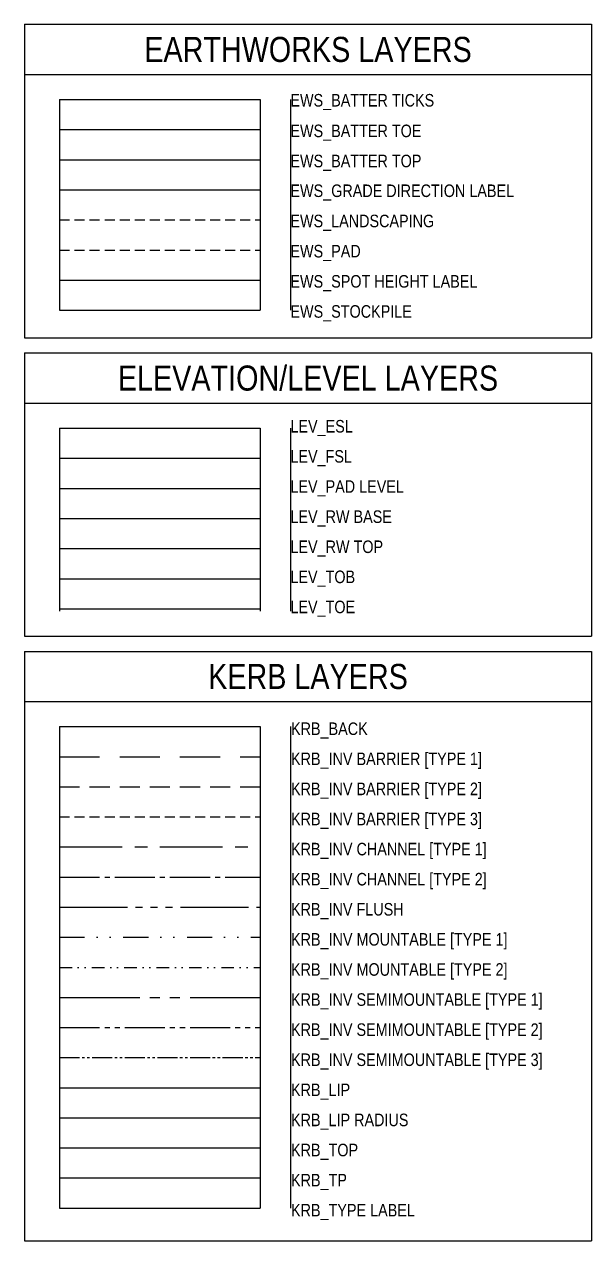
# Model space of a CAD drawing. Header units: metres. Extents: x 3 to 509016, y 4 to 6969473.
# Drawn here: x 508261.4 to 508374.4, y 6967226.4 to 6967468.9 of the extents above; entities that cross this region are included whole.
import ezdxf

# ---------------------------------------------------------------- set-up
doc = ezdxf.new("R2010")
doc.units = ezdxf.units.M
for name, pattern in [('ISO-CENTRE', [20, 12.5, -2.5, 2.5, -2.5]), ('ISO-CENTRE2', [11, 8, -1, 1, -1]), ('ISO-DASHED', [12, 8, -4]), ('ISO-DASHED2', [6, 4, -2]), ('ISO-DASHED3', [3, 2, -1]), ('ISO-DASHSHORT3', [24.11495, 13.51495, -1.6, 1.4, -1.6, 1.4, -1.6, 1.4, -1.6]), ('ISO-DIVIDE', [12.5, 5, -2.5, 0, -2.5, 0, -2.5]), ('ISO-DIVIDE2', [6.25, 2.5, -1.25, 0, -1.25, 0, -1.25]), ('ISO-PHANTOM', [26, 16, -2, 2, -2, 2, -2]), ('ISO-PHANTOM2', [13, 8, -1, 1, -1, 1, -1]), ('ISO-PHANTOM3', [6.5, 4, -0.5, 0.5, -0.5, 0.5, -0.5])]:
    doc.linetypes.add(name, pattern=pattern)
doc.layers.add('_Design Non Plottable', color=45, linetype='Continuous', plot=False)
doc.layers.add('KRB_TP', color=252, linetype='Continuous', plot=False)
for name, color, linetype in [('EWS_BATTER TICKS', 252, 'EARTHWORKS_Batter Ticks 2'), ('EWS_BATTER TOP', 252, 'EARTHWORKS_Batter Ticks 1'), ('EWS_GRADE DIRECTION LABEL', 252, 'Continuous'), ('EWS_LANDSCAPING', 252, 'ISO-DASHED3'), ('EWS_PAD', 252, 'ISO-DASHED3'), ('EWS_SPOT HEIGHT LABEL', 252, 'Continuous'), ('EWS_STOCKPILE', 252, 'Continuous'), ('GIVE WAY', 2, 'Continuous'), ('KRB_BACK', 252, 'Continuous'), ('KRB_INV BARRIER [TYPE 1]', 2, 'ISO-DASHED'), ('KRB_INV BARRIER [TYPE 2]', 252, 'ISO-DASHED2'), ('KRB_INV BARRIER [TYPE 3]', 252, 'ISO-DASHED3'), ('KRB_INV CHANNEL [TYPE 1]', 252, 'ISO-CENTRE'), ('KRB_INV CHANNEL [TYPE 2]', 252, 'ISO-CENTRE2'), ('KRB_INV FLUSH', 252, 'ISO-DASHSHORT3'), ('KRB_INV MOUNTABLE [TYPE 1]', 252, 'ISO-DIVIDE'), ('KRB_INV MOUNTABLE [TYPE 2]', 252, 'ISO-DIVIDE2'), ('KRB_INV SEMI-MOUNTABLE [TYPE 1]', 252, 'ISO-PHANTOM'), ('KRB_INV SEMI-MOUNTABLE [TYPE 2]', 252, 'ISO-PHANTOM2'), ('KRB_INV SEMI-MOUNTABLE [TYPE 3]', 252, 'ISO-PHANTOM3'), ('KRB_LIP', 252, 'Continuous'), ('KRB_LIP RADIUS', 252, 'Continuous'), ('KRB_TOP', 252, 'Continuous'), ('KRB_TYPE LABEL', 252, 'Continuous'), ('LEV_ESL', 252, 'Continuous'), ('LEV_FSL', 252, 'Continuous'), ('LEV_PAD LEVEL', 252, 'Continuous'), ('LEV_RW BASE', 252, 'Continuous'), ('LEV_RW TOP', 252, 'Continuous'), ('LEV_TOB', 252, 'Continuous'), ('LEV_TOE', 252, 'Continuous'), ('XREF', 7, 'Continuous')]:
    doc.layers.add(name, color=color, linetype=linetype)
doc.styles.get("Standard").update_dxf_attribs({"font": 'ARIALN.TTF'})
doc.linetypes.add('EARTHWORKS_Batter Ticks 1', pattern='A,0.5,[9,NORTHROP_LTYPES,S=1,R=0,X=0,Y=0],3,[9,NORTHROP_LTYPES,S=0.5,R=0,X=0,Y=0],2.5', length=6)
doc.linetypes.add('EARTHWORKS_Batter Ticks 2', pattern='A,0.5,[21,NORTHROP_LTYPES,S=1,R=0,X=0,Y=0],3,[21,NORTHROP_LTYPES,S=0.5,R=0,X=0,Y=0],2.5', length=6)

# ---------------------------------------------------------------- blocks, each defined once
blk = doc.blocks.new('XD_DESIGN_1')
at = {"layer": '_Design Non Plottable'}
for p, q in [((508261.403, 6967468.903), (508374.403, 6967468.903)), ((508261.403, 6967458.903), (508261.403, 6967406.374)), ((508374.403, 6967458.903), (508374.403, 6967406.374)), ((508268.403, 6967453.903), (508268.403, 6967411.903)), ((508308.403, 6967453.903), (508308.403, 6967411.903)), ((508314.403, 6967453.903), (508314.403, 6967411.903)), ((508261.403, 6967406.374), (508374.403, 6967406.374)), ((508261.403, 6967393.374), (508261.403, 6967346.877)), ((508374.403, 6967393.374), (508374.403, 6967346.877)), ((508268.403, 6967388.374), (508268.403, 6967351.877)), ((508308.403, 6967388.374), (508308.403, 6967351.877)), ((508314.403, 6967388.374), (508314.403, 6967351.877)), ((508261.403, 6967333.877), (508261.403, 6967226.378)), ((508374.403, 6967333.877), (508374.403, 6967226.378)), ((508268.403, 6967328.877), (508268.403, 6967232.877)), ((508308.403, 6967328.877), (508308.403, 6967232.877)), ((508314.403, 6967328.877), (508314.403, 6967232.877)), ((508261.403, 6967226.378), (508374.403, 6967226.378))]:
    blk.add_line(p, q, dxfattribs=at)
at = {"layer": '_Design Non Plottable', "linetype": 'Continuous'}
for p, q in [((508261.403, 6967468.903), (508261.403, 6967458.903)), ((508374.403, 6967468.903), (508374.403, 6967458.903)), ((508261.403, 6967458.903), (508374.403, 6967458.903)), ((508261.403, 6967403.374), (508261.403, 6967393.374)), ((508261.403, 6967403.374), (508374.403, 6967403.374)), ((508374.403, 6967403.374), (508374.403, 6967393.374)), ((508261.403, 6967393.374), (508374.403, 6967393.374)), ((508261.403, 6967346.877), (508374.403, 6967346.877)), ((508261.403, 6967343.877), (508261.403, 6967333.877)), ((508261.403, 6967343.877), (508374.403, 6967343.877)), ((508374.403, 6967343.877), (508374.403, 6967333.877)), ((508261.403, 6967333.877), (508374.403, 6967333.877))]:
    blk.add_line(p, q, dxfattribs=at)
at = {"layer": 'EWS_BATTER TICKS'}
blk.add_lwpolyline([(508268.403, 6967453.903), (508308.403, 6967453.903)], dxfattribs=at)
at = {"layer": 'EWS_BATTER TOP'}
blk.add_lwpolyline([(508268.403, 6967441.903), (508308.403, 6967441.903)], dxfattribs=at)
at = {"layer": 'EWS_GRADE DIRECTION LABEL'}
blk.add_lwpolyline([(508268.403, 6967435.903), (508308.403, 6967435.903)], dxfattribs=at)
at = {"layer": 'EWS_LANDSCAPING'}
blk.add_lwpolyline([(508268.403, 6967429.903), (508308.403, 6967429.903)], dxfattribs=at)
at = {"layer": 'EWS_PAD'}
blk.add_lwpolyline([(508268.403, 6967423.903), (508308.403, 6967423.903)], dxfattribs=at)
at = {"layer": 'EWS_SPOT HEIGHT LABEL'}
blk.add_lwpolyline([(508268.403, 6967417.903), (508308.403, 6967417.903)], dxfattribs=at)
at = {"layer": 'EWS_STOCKPILE'}
blk.add_lwpolyline([(508268.403, 6967411.903), (508308.403, 6967411.903)], dxfattribs=at)
at = {"layer": 'GIVE WAY'}
blk.add_lwpolyline([(508268.403, 6967447.903), (508308.403, 6967447.903)], dxfattribs=at)
at = {"layer": 'KRB_BACK'}
blk.add_lwpolyline([(508268.403, 6967328.877), (508308.403, 6967328.877)], dxfattribs=at)
at = {"layer": 'KRB_INV BARRIER [TYPE 1]'}
blk.add_lwpolyline([(508268.403, 6967322.877), (508308.403, 6967322.877)], dxfattribs=at)
at = {"layer": 'KRB_INV BARRIER [TYPE 2]'}
blk.add_lwpolyline([(508268.403, 6967316.877), (508308.403, 6967316.877)], dxfattribs=at)
at = {"layer": 'KRB_INV BARRIER [TYPE 3]'}
blk.add_lwpolyline([(508268.403, 6967310.877), (508308.403, 6967310.877)], dxfattribs=at)
at = {"layer": 'KRB_INV CHANNEL [TYPE 1]'}
blk.add_lwpolyline([(508268.403, 6967304.877), (508308.403, 6967304.877)], dxfattribs=at)
at = {"layer": 'KRB_INV CHANNEL [TYPE 2]'}
blk.add_lwpolyline([(508268.403, 6967298.877), (508308.403, 6967298.877)], dxfattribs=at)
at = {"layer": 'KRB_INV FLUSH'}
blk.add_lwpolyline([(508268.403, 6967292.877), (508308.403, 6967292.877)], dxfattribs=at)
at = {"layer": 'KRB_INV MOUNTABLE [TYPE 1]'}
blk.add_lwpolyline([(508268.403, 6967286.877), (508308.403, 6967286.877)], dxfattribs=at)
at = {"layer": 'KRB_INV MOUNTABLE [TYPE 2]'}
blk.add_lwpolyline([(508268.403, 6967280.877), (508308.403, 6967280.877)], dxfattribs=at)
at = {"layer": 'KRB_INV SEMI-MOUNTABLE [TYPE 1]'}
blk.add_lwpolyline([(508268.403, 6967274.877), (508308.403, 6967274.877)], dxfattribs=at)
at = {"layer": 'KRB_INV SEMI-MOUNTABLE [TYPE 2]'}
blk.add_lwpolyline([(508268.403, 6967268.877), (508308.403, 6967268.877)], dxfattribs=at)
at = {"layer": 'KRB_INV SEMI-MOUNTABLE [TYPE 3]'}
blk.add_lwpolyline([(508268.403, 6967262.877), (508308.403, 6967262.877)], dxfattribs=at)
at = {"layer": 'KRB_LIP'}
blk.add_lwpolyline([(508268.403, 6967256.877), (508308.403, 6967256.877)], dxfattribs=at)
at = {"layer": 'KRB_LIP RADIUS'}
blk.add_lwpolyline([(508268.403, 6967250.877), (508308.403, 6967250.877)], dxfattribs=at)
at = {"layer": 'KRB_TOP'}
blk.add_lwpolyline([(508268.403, 6967244.877), (508308.403, 6967244.877)], dxfattribs=at)
at = {"layer": 'KRB_TP'}
blk.add_lwpolyline([(508268.403, 6967238.877), (508308.403, 6967238.877)], dxfattribs=at)
at = {"layer": 'KRB_TYPE LABEL'}
blk.add_lwpolyline([(508268.403, 6967232.877), (508308.403, 6967232.877)], dxfattribs=at)
at = {"layer": 'LEV_ESL'}
blk.add_lwpolyline([(508268.403, 6967388.374), (508308.403, 6967388.374)], dxfattribs=at)
at = {"layer": 'LEV_FSL'}
blk.add_lwpolyline([(508268.403, 6967382.374), (508308.403, 6967382.374)], dxfattribs=at)
at = {"layer": 'LEV_PAD LEVEL'}
blk.add_lwpolyline([(508268.403, 6967376.374), (508308.403, 6967376.374)], dxfattribs=at)
at = {"layer": 'LEV_RW BASE'}
blk.add_lwpolyline([(508268.403, 6967370.374), (508308.403, 6967370.374)], dxfattribs=at)
at = {"layer": 'LEV_RW TOP'}
blk.add_lwpolyline([(508268.403, 6967364.374), (508308.403, 6967364.374)], dxfattribs=at)
at = {"layer": 'LEV_TOB'}
blk.add_lwpolyline([(508268.403, 6967358.374), (508308.403, 6967358.374)], dxfattribs=at)
at = {"layer": 'LEV_TOE'}
blk.add_lwpolyline([(508268.403, 6967352.374), (508308.403, 6967352.374)], dxfattribs=at)
for s, p in [('EWS_BATTER TICKS', (508314.403, 6967452.513)), ('EWS_BATTER TOE', (508314.403, 6967446.407)), ('EWS_BATTER TOP', (508314.403, 6967440.407)), ('EWS_GRADE DIRECTION LABEL', (508314.403, 6967434.471)), ('EWS_LANDSCAPING', (508314.403, 6967428.446)), ('EWS_PAD', (508314.403, 6967422.421)), ('EWS_SPOT HEIGHT LABEL', (508314.403, 6967416.409)), ('EWS_STOCKPILE', (508314.403, 6967410.407)), ('LEV_ESL', (508314.403, 6967387.513)), ('LEV_FSL', (508314.403, 6967381.513)), ('LEV_PAD LEVEL', (508314.403, 6967375.496)), ('LEV_RW BASE', (508314.403, 6967369.488)), ('LEV_RW TOP', (508314.403, 6967363.488)), ('LEV_TOB', (508314.403, 6967357.488)), ('LEV_TOE', (508314.403, 6967351.488)), ('KRB_BACK', (508314.52, 6967327.204)), ('KRB_INV BARRIER [TYPE 1]', (508314.52, 6967321.204)), ('KRB_INV BARRIER [TYPE 2]', (508314.52, 6967315.204)), ('KRB_INV BARRIER [TYPE 3]', (508314.52, 6967309.204)), ('KRB_INV CHANNEL [TYPE 1]', (508314.52, 6967303.204)), ('KRB_INV CHANNEL [TYPE 2]', (508314.52, 6967297.204)), ('KRB_INV FLUSH', (508314.52, 6967291.204)), ('KRB_INV MOUNTABLE [TYPE 1]', (508314.52, 6967285.204)), ('KRB_INV MOUNTABLE [TYPE 2]', (508314.52, 6967279.204)), ('KRB_INV SEMIMOUNTABLE [TYPE 1]', (508314.52, 6967273.204)), ('KRB_INV SEMIMOUNTABLE [TYPE 2]', (508314.52, 6967267.204)), ('KRB_INV SEMIMOUNTABLE [TYPE 3]', (508314.52, 6967261.204)), ('KRB_LIP', (508314.52, 6967255.204)), ('KRB_LIP RADIUS', (508314.52, 6967249.204)), ('KRB_TOP', (508314.52, 6967243.204)), ('KRB_TP', (508314.52, 6967237.204)), ('KRB_TYPE LABEL', (508314.52, 6967231.204))]:
    blk.add_text(s, height=2.5).set_placement(p)
at = {"layer": '_Design Non Plottable', "color": 4, "linetype": 'Continuous', "char_height": 5, "attachment_point": 2}
for s, insert in [('EARTHWORKS LAYERS', (508317.903, 6967466.403)), ('ELEVATION/LEVEL LAYERS', (508317.903, 6967400.874)), ('KERB LAYERS', (508317.903, 6967341.377))]:
    blk.add_mtext(s, dxfattribs=dict(at, insert=insert))
blk = doc.blocks.new('XD_DESIGN_2')
at = {"layer": '_Design Non Plottable'}
for p, q in [((508261.403, 6967468.903), (508374.403, 6967468.903)), ((508261.403, 6967458.903), (508261.403, 6967406.374)), ((508374.403, 6967458.903), (508374.403, 6967406.374)), ((508268.403, 6967453.903), (508268.403, 6967411.903)), ((508308.403, 6967453.903), (508308.403, 6967411.903)), ((508314.403, 6967453.903), (508314.403, 6967411.903)), ((508261.403, 6967406.374), (508374.403, 6967406.374)), ((508261.403, 6967393.374), (508261.403, 6967346.877)), ((508374.403, 6967393.374), (508374.403, 6967346.877)), ((508268.403, 6967388.374), (508268.403, 6967351.877)), ((508308.403, 6967388.374), (508308.403, 6967351.877)), ((508314.403, 6967388.374), (508314.403, 6967351.877)), ((508261.403, 6967333.877), (508261.403, 6967226.378)), ((508374.403, 6967333.877), (508374.403, 6967226.378)), ((508268.403, 6967328.877), (508268.403, 6967232.877)), ((508308.403, 6967328.877), (508308.403, 6967232.877)), ((508314.403, 6967328.877), (508314.403, 6967232.877)), ((508261.403, 6967226.378), (508374.403, 6967226.378))]:
    blk.add_line(p, q, dxfattribs=at)
at = {"layer": '_Design Non Plottable', "linetype": 'Continuous'}
for p, q in [((508261.403, 6967468.903), (508261.403, 6967458.903)), ((508374.403, 6967468.903), (508374.403, 6967458.903)), ((508261.403, 6967458.903), (508374.403, 6967458.903)), ((508261.403, 6967403.374), (508261.403, 6967393.374)), ((508261.403, 6967403.374), (508374.403, 6967403.374)), ((508374.403, 6967403.374), (508374.403, 6967393.374)), ((508261.403, 6967393.374), (508374.403, 6967393.374)), ((508261.403, 6967346.877), (508374.403, 6967346.877)), ((508261.403, 6967343.877), (508261.403, 6967333.877)), ((508261.403, 6967343.877), (508374.403, 6967343.877)), ((508374.403, 6967343.877), (508374.403, 6967333.877)), ((508261.403, 6967333.877), (508374.403, 6967333.877))]:
    blk.add_line(p, q, dxfattribs=at)
at = {"layer": 'EWS_BATTER TICKS'}
blk.add_lwpolyline([(508268.403, 6967453.903), (508308.403, 6967453.903)], dxfattribs=at)
at = {"layer": 'EWS_BATTER TOP'}
blk.add_lwpolyline([(508268.403, 6967441.903), (508308.403, 6967441.903)], dxfattribs=at)
at = {"layer": 'EWS_GRADE DIRECTION LABEL'}
blk.add_lwpolyline([(508268.403, 6967435.903), (508308.403, 6967435.903)], dxfattribs=at)
at = {"layer": 'EWS_LANDSCAPING'}
blk.add_lwpolyline([(508268.403, 6967429.903), (508308.403, 6967429.903)], dxfattribs=at)
at = {"layer": 'EWS_PAD'}
blk.add_lwpolyline([(508268.403, 6967423.903), (508308.403, 6967423.903)], dxfattribs=at)
at = {"layer": 'EWS_SPOT HEIGHT LABEL'}
blk.add_lwpolyline([(508268.403, 6967417.903), (508308.403, 6967417.903)], dxfattribs=at)
at = {"layer": 'EWS_STOCKPILE'}
blk.add_lwpolyline([(508268.403, 6967411.903), (508308.403, 6967411.903)], dxfattribs=at)
at = {"layer": 'GIVE WAY'}
blk.add_lwpolyline([(508268.403, 6967447.903), (508308.403, 6967447.903)], dxfattribs=at)
at = {"layer": 'KRB_BACK'}
blk.add_lwpolyline([(508268.403, 6967328.877), (508308.403, 6967328.877)], dxfattribs=at)
at = {"layer": 'KRB_INV BARRIER [TYPE 1]'}
blk.add_lwpolyline([(508268.403, 6967322.877), (508308.403, 6967322.877)], dxfattribs=at)
at = {"layer": 'KRB_INV BARRIER [TYPE 2]'}
blk.add_lwpolyline([(508268.403, 6967316.877), (508308.403, 6967316.877)], dxfattribs=at)
at = {"layer": 'KRB_INV BARRIER [TYPE 3]'}
blk.add_lwpolyline([(508268.403, 6967310.877), (508308.403, 6967310.877)], dxfattribs=at)
at = {"layer": 'KRB_INV CHANNEL [TYPE 1]'}
blk.add_lwpolyline([(508268.403, 6967304.877), (508308.403, 6967304.877)], dxfattribs=at)
at = {"layer": 'KRB_INV CHANNEL [TYPE 2]'}
blk.add_lwpolyline([(508268.403, 6967298.877), (508308.403, 6967298.877)], dxfattribs=at)
at = {"layer": 'KRB_INV FLUSH'}
blk.add_lwpolyline([(508268.403, 6967292.877), (508308.403, 6967292.877)], dxfattribs=at)
at = {"layer": 'KRB_INV MOUNTABLE [TYPE 1]'}
blk.add_lwpolyline([(508268.403, 6967286.877), (508308.403, 6967286.877)], dxfattribs=at)
at = {"layer": 'KRB_INV MOUNTABLE [TYPE 2]'}
blk.add_lwpolyline([(508268.403, 6967280.877), (508308.403, 6967280.877)], dxfattribs=at)
at = {"layer": 'KRB_INV SEMI-MOUNTABLE [TYPE 1]'}
blk.add_lwpolyline([(508268.403, 6967274.877), (508308.403, 6967274.877)], dxfattribs=at)
at = {"layer": 'KRB_INV SEMI-MOUNTABLE [TYPE 2]'}
blk.add_lwpolyline([(508268.403, 6967268.877), (508308.403, 6967268.877)], dxfattribs=at)
at = {"layer": 'KRB_INV SEMI-MOUNTABLE [TYPE 3]'}
blk.add_lwpolyline([(508268.403, 6967262.877), (508308.403, 6967262.877)], dxfattribs=at)
at = {"layer": 'KRB_LIP'}
blk.add_lwpolyline([(508268.403, 6967256.877), (508308.403, 6967256.877)], dxfattribs=at)
at = {"layer": 'KRB_LIP RADIUS'}
blk.add_lwpolyline([(508268.403, 6967250.877), (508308.403, 6967250.877)], dxfattribs=at)
at = {"layer": 'KRB_TOP'}
blk.add_lwpolyline([(508268.403, 6967244.877), (508308.403, 6967244.877)], dxfattribs=at)
at = {"layer": 'KRB_TP'}
blk.add_lwpolyline([(508268.403, 6967238.877), (508308.403, 6967238.877)], dxfattribs=at)
at = {"layer": 'KRB_TYPE LABEL'}
blk.add_lwpolyline([(508268.403, 6967232.877), (508308.403, 6967232.877)], dxfattribs=at)
at = {"layer": 'LEV_ESL'}
blk.add_lwpolyline([(508268.403, 6967388.374), (508308.403, 6967388.374)], dxfattribs=at)
at = {"layer": 'LEV_FSL'}
blk.add_lwpolyline([(508268.403, 6967382.374), (508308.403, 6967382.374)], dxfattribs=at)
at = {"layer": 'LEV_PAD LEVEL'}
blk.add_lwpolyline([(508268.403, 6967376.374), (508308.403, 6967376.374)], dxfattribs=at)
at = {"layer": 'LEV_RW BASE'}
blk.add_lwpolyline([(508268.403, 6967370.374), (508308.403, 6967370.374)], dxfattribs=at)
at = {"layer": 'LEV_RW TOP'}
blk.add_lwpolyline([(508268.403, 6967364.374), (508308.403, 6967364.374)], dxfattribs=at)
at = {"layer": 'LEV_TOB'}
blk.add_lwpolyline([(508268.403, 6967358.374), (508308.403, 6967358.374)], dxfattribs=at)
at = {"layer": 'LEV_TOE'}
blk.add_lwpolyline([(508268.403, 6967352.374), (508308.403, 6967352.374)], dxfattribs=at)
for s, p in [('EWS_BATTER TICKS', (508314.403, 6967452.513)), ('EWS_BATTER TOE', (508314.403, 6967446.407)), ('EWS_BATTER TOP', (508314.403, 6967440.407)), ('EWS_GRADE DIRECTION LABEL', (508314.403, 6967434.471)), ('EWS_LANDSCAPING', (508314.403, 6967428.446)), ('EWS_PAD', (508314.403, 6967422.421)), ('EWS_SPOT HEIGHT LABEL', (508314.403, 6967416.409)), ('EWS_STOCKPILE', (508314.403, 6967410.407)), ('LEV_ESL', (508314.403, 6967387.513)), ('LEV_FSL', (508314.403, 6967381.513)), ('LEV_PAD LEVEL', (508314.403, 6967375.496)), ('LEV_RW BASE', (508314.403, 6967369.488)), ('LEV_RW TOP', (508314.403, 6967363.488)), ('LEV_TOB', (508314.403, 6967357.488)), ('LEV_TOE', (508314.403, 6967351.488)), ('KRB_BACK', (508314.52, 6967327.204)), ('KRB_INV BARRIER [TYPE 1]', (508314.52, 6967321.204)), ('KRB_INV BARRIER [TYPE 2]', (508314.52, 6967315.204)), ('KRB_INV BARRIER [TYPE 3]', (508314.52, 6967309.204)), ('KRB_INV CHANNEL [TYPE 1]', (508314.52, 6967303.204)), ('KRB_INV CHANNEL [TYPE 2]', (508314.52, 6967297.204)), ('KRB_INV FLUSH', (508314.52, 6967291.204)), ('KRB_INV MOUNTABLE [TYPE 1]', (508314.52, 6967285.204)), ('KRB_INV MOUNTABLE [TYPE 2]', (508314.52, 6967279.204)), ('KRB_INV SEMIMOUNTABLE [TYPE 1]', (508314.52, 6967273.204)), ('KRB_INV SEMIMOUNTABLE [TYPE 2]', (508314.52, 6967267.204)), ('KRB_INV SEMIMOUNTABLE [TYPE 3]', (508314.52, 6967261.204)), ('KRB_LIP', (508314.52, 6967255.204)), ('KRB_LIP RADIUS', (508314.52, 6967249.204)), ('KRB_TOP', (508314.52, 6967243.204)), ('KRB_TP', (508314.52, 6967237.204)), ('KRB_TYPE LABEL', (508314.52, 6967231.204))]:
    blk.add_text(s, height=2.5).set_placement(p)
at = {"layer": '_Design Non Plottable', "color": 4, "linetype": 'Continuous', "char_height": 5, "attachment_point": 2}
for s, insert in [('EARTHWORKS LAYERS', (508317.903, 6967466.403)), ('ELEVATION/LEVEL LAYERS', (508317.903, 6967400.874)), ('KERB LAYERS', (508317.903, 6967341.377))]:
    blk.add_mtext(s, dxfattribs=dict(at, insert=insert))

msp = doc.modelspace()

# ---------------------------------------------------------------- block references
msp.add_blockref('XD_DESIGN_1', (0, 0))

# ---------------------------------------------------------------- next in the draw order: block references
at = {"layer": 'XREF'}
msp.add_blockref('XD_DESIGN_2', (0, 0), dxfattribs=at)

doc.saveas('drawing.dxf')
